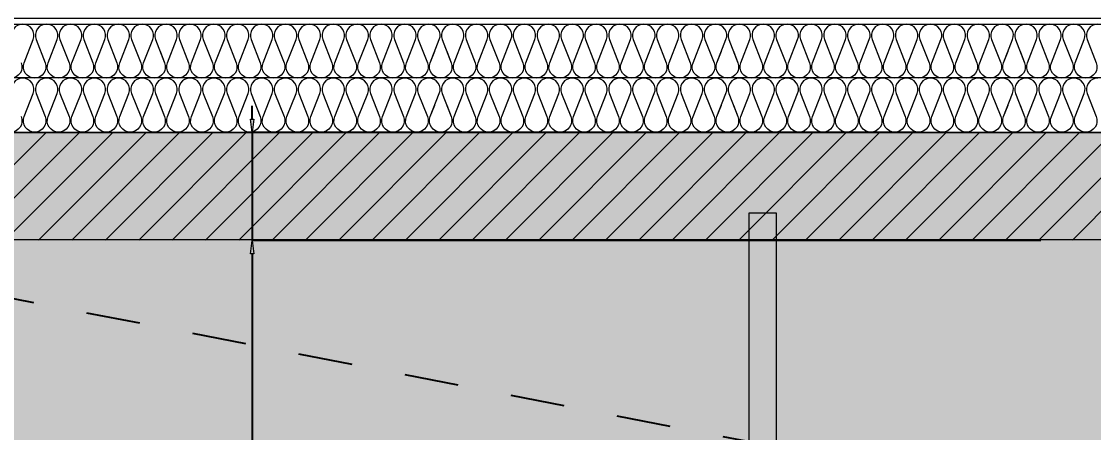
# Model space of a CAD drawing. Header units: metres. Extents: x 1838950 to 1842843, y 5171318 to 5174224.
# Drawn here: x 1840981.894 to 1840983.879, y 5171431.525 to 5171432.287 of the extents above; entities that cross this region are included whole.
import ezdxf

# ---------------------------------------------------------------- set-up
doc = ezdxf.new("R2010")
doc.units = ezdxf.units.M
doc.header["$LTSCALE"] = 0.0254
doc.header["$PDMODE"] = 1
doc.header["$PDSIZE"] = -2
doc.linetypes.add('VW-01', pattern=[0.41656, 0.20828, -0.20828])
doc.layers.get('0').update_dxf_attribs({"lineweight": 18})
doc.layers.get('DEFPOINTS').update_dxf_attribs({"lineweight": 18})
for name, color, linetype, lineweight in [('01_murs_coup', 7, 'Continuous', 18), ('B BATI-GO-coupÈ_Hatch', 7, 'Continuous', 5), ('B BATI-GO-coupé', 7, 'Continuous', 35), ('B BATI-isolation', 7, 'Continuous', 5), ('B GÈnÈral_Hatch', 7, 'Continuous', 5), ('B Général', 7, 'Continuous', 5), ('C ANNOTATIONS-cotation', 7, 'Continuous', 5), ('Général', 7, 'Continuous', 5)]:
    doc.layers.add(name, color=color, linetype=linetype, lineweight=lineweight)
doc.styles.add('Arial', font='arial.ttf')
doc.dimstyles.new('100é', dxfattribs={"dimtxt": 302.065972222221, "dimasz": 0.0001240234375, "dimexe": 0, "dimexo": 2.499999999999999e-06, "dimgap": 1e-07, "dimtad": 1, "dimzin": 3, "dimtxsty": 'Arial', "dimblk": 'VW_FILLEDARROW-2', "dimblk1": 'VW_FILLEDARROW-2', "dimblk2": 'VW_FILLEDARROW-2', "dimcen": 0, "dimdle": 1e-06, "dimazin": 0, "dimtfac": 1, "dimtix": 1, "dimtmove": 0, "dimatfit": 0, "dimldrblk": 'VW_FILLEDARROW-2', "dimfxl": 1, "dimfrac": 2, "dimtolj": 1, "dimtzin": 3, "dimarcsym": 0})

# ---------------------------------------------------------------- blocks, each defined once
blk = doc.blocks.new('Groupe-235-1-5')
at = {"layer": 'B GÈnÈral_Hatch', "linetype": 'Continuous', "lineweight": 0, "true_color": 0xffffff}
blk.add_hatch(color=7, dxfattribs=at).paths.add_polyline_path([(78.9198421289611, -60.07368290784101), (78.96984212892535, -60.07368290784101), (78.96984212892535, -62.80368290788466), (78.9198421289611, -62.80368290788466), (78.9198421289611, -60.07368290784101)])
at = {"layer": 'B Général', "color": 7, "linetype": 'Continuous', "lineweight": 5, "flags": 128}
blk.add_lwpolyline([(78.9198421289611, -60.07368290784101), (78.96984212892535, -60.07368290784101), (78.96984212892535, -62.80368290788466), (78.9198421289611, -62.80368290788466)], close=True, dxfattribs=at)
blk = doc.blocks.new('VW_FILLEDARROW-2')
at = {"linetype": 'Continuous', "lineweight": 0, "transparency": 16777216}
blk.add_hatch(color=0, dxfattribs=at).paths.add_polyline_path([(-1, 0.1227845609029044), (0, 0), (-1, -0.1227845609029047)])
at = {"color": 0, "lineweight": 20, "transparency": 16777216, "flags": 128}
blk.add_lwpolyline([(-1, 0.1227845609029044), (0, 0), (-1, -0.1227845609029047)], close=True, dxfattribs=at)
blk = doc.blocks.new('*D1679')
at = {"layer": 'C ANNOTATIONS-cotation', "color": 0, "linetype": 'Continuous', "lineweight": -2, "transparency": 16777216}
for p, q in [((1840982.320898739, 5171432.106020324), (1840982.320898739, 5171432.130825012)), ((1840983.562896238, 5171432.081215637), (1840982.320898739, 5171432.081215637)), ((1840982.320898739, 5171432.081215637), (1840982.320898739, 5171431.881215638)), ((1840983.780896238, 5171431.881215638), (1840982.320898739, 5171431.881215638)), ((1840982.320898739, 5171431.85641095), (1840982.320898739, 5171431.831606262))]:
    blk.add_line(p, q, dxfattribs=at)
at = {"layer": 'DEFPOINTS', "color": 0, "linetype": 'Continuous', "transparency": 16777216}
for p in [(1840983.562898738, 5171432.081215637), (1840982.320898739, 5171431.881215638), (1840983.780898738, 5171431.881215638)]:
    blk.add_point(p, dxfattribs=at)
at = {"layer": 'C ANNOTATIONS-cotation', "color": 0, "linetype": 'Continuous', "lineweight": -2, "transparency": 16777216, "xscale": 0.0248046875, "yscale": 0.0248046875, "zscale": 0.0248046875}
for p, rotation in [((1840982.320898739, 5171432.081215637), 270), ((1840982.320898739, 5171431.881215638), 90)]:
    blk.add_blockref('VW_FILLEDARROW-2', p, dxfattribs=dict(at, rotation=rotation))
at = {"layer": 'C ANNOTATIONS-cotation', "color": 0, "linetype": 'Continuous', "lineweight": 5, "transparency": 16777216, "insert": (1840982.325254292, 5171431.18712412), "char_height": 0.09377775410353535, "attachment_point": 5, "rotation": 90, "style": 'Arial'}
blk.add_mtext('\\A1;0,20', dxfattribs=at)
blk = doc.blocks.new('*D1680')
at = {"layer": 'C ANNOTATIONS-cotation', "color": 0, "linetype": 'Continuous', "lineweight": -2, "transparency": 16777216}
for p, q in [((1840983.780896238, 5171431.881215638), (1840982.320898739, 5171431.881215638)), ((1840982.320898739, 5171431.85641095), (1840982.320898739, 5171429.226756651)), ((1840984.781478754, 5171429.201951964), (1840982.320898739, 5171429.201951964))]:
    blk.add_line(p, q, dxfattribs=at)
at = {"layer": 'DEFPOINTS', "color": 0, "linetype": 'Continuous', "transparency": 16777216}
for p in [(1840983.780898738, 5171431.881215638), (1840982.320898739, 5171429.201951964), (1840984.781481253, 5171429.201951964)]:
    blk.add_point(p, dxfattribs=at)
at = {"layer": 'C ANNOTATIONS-cotation', "color": 0, "linetype": 'Continuous', "lineweight": -2, "transparency": 16777216, "xscale": 0.0248046875, "yscale": 0.0248046875, "zscale": 0.0248046875}
for p, rotation in [((1840982.320898739, 5171431.881215638), 90), ((1840982.320898739, 5171429.201951964), 270)]:
    blk.add_blockref('VW_FILLEDARROW-2', p, dxfattribs=dict(at, rotation=rotation))
at = {"layer": 'C ANNOTATIONS-cotation', "color": 0, "linetype": 'Continuous', "lineweight": 5, "transparency": 16777216, "insert": (1840982.254542531, 5171430.5415838), "char_height": 0.09377775410353535, "attachment_point": 5, "rotation": 90, "style": 'Arial'}
blk.add_mtext('\\A1;2,68', dxfattribs=at)
blk = doc.blocks.new('Groupe-878-1-4')
at = {"layer": 'B Général', "color": 7, "linetype": 'Continuous', "lineweight": 5, "flags": 128}
for points in [[(77.82957774463313, -59.77367599123664), (77.83798828802732, -59.79514127022142, -0.5283351923633155), (77.81852186386715, -59.82367599123664, -0.5283351923637228), (77.79905543970698, -59.79514127022142), (77.81587652649536, -59.75221071225183, 0.5283351923630706), (77.79641010233522, -59.72367599123664, 0.5283351923633967), (77.77694367817506, -59.75221071225184), (77.7937647649634, -59.79514127022144, -0.5283351923633967), (77.77429834080324, -59.82367599123664, -0.5283351923637004), (77.75483191664308, -59.79514127022144), (77.77165300343144, -59.75221071225184, 0.5283351923637004), (77.75218657927128, -59.72367599123664, 0.5283351923633967), (77.73272015511112, -59.75221071225184), (77.74954124189946, -59.79514127022144, -0.5283351923633967), (77.73007481773931, -59.82367599123664, -0.5283351923637004), (77.71060839357915, -59.79514127022144), (77.7274294803675, -59.75221071225184, 0.5283351923637004), (77.70796305620735, -59.72367599123664, 0.5283351923633967), (77.68849663204719, -59.75221071225184), (77.70531771883553, -59.79514127022144, -0.5283351923633967), (77.68585129467537, -59.82367599123664, -0.5283351923637004), (77.66638487051522, -59.79514127022144), (77.68320595730357, -59.75221071225184, 0.5283351923637004), (77.66373953314341, -59.72367599123664, 0.5283351923633967), (77.64427310898326, -59.75221071225184), (77.6610941957716, -59.79514127022144, -0.5283351923633967), (77.64162777161144, -59.82367599123664, -0.5283351923630706), (77.6221613474513, -59.79514127022144), (77.63898243423968, -59.75221071225185, 0.5283351923637228), (77.61951601007951, -59.72367599123664, 0.5283351923637228), (77.60004958591934, -59.75221071225185), (77.6168706727077, -59.79514127022142, -0.5283351923633155), (77.59740424854753, -59.82367599123664, -0.5283351923637228), (77.57793782438736, -59.79514127022142), (77.59475891117575, -59.75221071225185, 0.5283351923637228), (77.57529248701557, -59.72367599123664, 0.5283351923637228), (77.5558260628554, -59.75221071225185)], [(77.57264714964377, -59.79514127022142, -0.5283351923633155), (77.5531807254836, -59.82367599123664, -0.5283351923637228)], [(78.36026002140035, -59.77367599123664), (78.36867056479454, -59.79514127022142, -0.5283351923633155), (78.34920414063437, -59.82367599123664, -0.5283351923637228), (78.3297377164742, -59.79514127022142), (78.34655880326257, -59.75221071225183, 0.5283351923630706), (78.32709237910242, -59.72367599123664, 0.5283351923633967), (78.30762595494227, -59.75221071225184), (78.32444704173062, -59.79514127022144, -0.5283351923633967), (78.30498061757046, -59.82367599123664, -0.5283351923637004), (78.28551419341031, -59.79514127022144), (78.30233528019865, -59.75221071225184, 0.5283351923637004), (78.28286885603849, -59.72367599123664, 0.5283351923633967), (78.26340243187833, -59.75221071225184), (78.28022351866667, -59.79514127022144, -0.5283351923633967), (78.26075709450653, -59.82367599123664, -0.5283351923637004), (78.24129067034637, -59.79514127022144), (78.25811175713471, -59.75221071225184, 0.5283351923637004), (78.23864533297456, -59.72367599123664, 0.5283351923633967), (78.2191789088144, -59.75221071225184), (78.23599999560274, -59.79514127022144, -0.5283351923633967), (78.21653357144258, -59.82367599123664, -0.5283351923637004), (78.19706714728244, -59.79514127022144), (78.21388823407078, -59.75221071225184, 0.5283351923637004), (78.19442180991062, -59.72367599123664, 0.5283351923633967), (78.17495538575047, -59.75221071225184), (78.1917764725388, -59.79514127022144, -0.5283351923633967), (78.17231004837865, -59.82367599123664, -0.5283351923630706), (78.15284362421852, -59.79514127022144), (78.16966471100689, -59.75221071225185, 0.5283351923637228), (78.15019828684672, -59.72367599123664, 0.5283351923637228), (78.13073186268655, -59.75221071225185), (78.14755294947491, -59.79514127022142, -0.5283351923633155), (78.12808652531474, -59.82367599123664, -0.5283351923637228), (78.10862010115457, -59.79514127022142), (78.12544118794295, -59.75221071225185, 0.5283351923637228), (78.10597476378278, -59.72367599123664, 0.5283351923637228), (78.08650833962261, -59.75221071225185), (78.10332942641098, -59.79514127022142, -0.5283351923633155), (78.08386300225081, -59.82367599123664, -0.5283351923637228), (78.06439657809064, -59.79514127022142), (78.08121766487902, -59.75221071225185, 0.5283351923637228), (78.06175124071885, -59.72367599123664, 0.5283351923637228), (78.04228481655868, -59.75221071225185), (78.05910590334705, -59.79514127022142, -0.5283351923633155), (78.03963947918687, -59.82367599123664, -0.5283351923637228), (78.0201730550267, -59.79514127022142), (78.03699414181509, -59.75221071225185, 0.5283351923637228), (78.01752771765491, -59.72367599123664, 0.5283351923637228), (77.99806129349474, -59.75221071225185), (78.01488238028311, -59.79514127022144, -0.5283351923630706), (77.99541595612297, -59.82367599123664, -0.5283351923637004), (77.97594953196281, -59.79514127022144), (77.99277061875117, -59.75221071225184, 0.5283351923637004), (77.97330419459101, -59.72367599123664, 0.5283351923633967), (77.95383777043085, -59.75221071225184), (77.97065885721919, -59.79514127022144, -0.5283351923633967), (77.95119243305903, -59.82367599123664, -0.5283351923637004), (77.93172600889888, -59.79514127022144), (77.94854709568723, -59.75221071225184, 0.5283351923637004), (77.92908067152707, -59.72367599123664, 0.5283351923633967), (77.90961424736692, -59.75221071225184), (77.92643533415526, -59.79514127022144, -0.5283351923633967), (77.9069689099951, -59.82367599123664, -0.5283351923637004), (77.88750248583494, -59.79514127022144), (77.9043235726233, -59.75221071225184, 0.5283351923637004), (77.88485714846314, -59.72367599123664, 0.5283351923633967), (77.86539072430298, -59.75221071225184), (77.88221181109132, -59.79514127022144, -0.5283351923633967), (77.86274538693117, -59.82367599123664, -0.5283351923637004), (77.84327896277101, -59.79514127022144), (77.86010004955936, -59.75221071225184, 0.5283351923637004), (77.8406336253992, -59.72367599123664, 0.5283351923633967), (77.82116720123905, -59.75221071225184), (77.83798828802739, -59.79514127022144, -0.5283351923633967), (77.81852186386723, -59.82367599123664, -0.5283351923630706), (77.79905543970709, -59.79514127022144), (77.80746598310128, -59.77367599123664)], [(78.89094229816756, -59.77367599123664), (78.89935284156175, -59.79514127022142, -0.5283351923633155), (78.87988641740158, -59.82367599123664, -0.5283351923637228), (78.86041999324141, -59.79514127022142), (78.87724108002978, -59.75221071225183, 0.5283351923630706), (78.85777465586963, -59.72367599123664, 0.5283351923633967), (78.83830823170948, -59.75221071225184), (78.85512931849783, -59.79514127022144, -0.5283351923633967), (78.83566289433767, -59.82367599123664, -0.5283351923637004), (78.81619647017752, -59.79514127022144), (78.83301755696586, -59.75221071225184, 0.5283351923637004), (78.8135511328057, -59.72367599123664, 0.5283351923633967), (78.79408470864554, -59.75221071225184), (78.8109057954339, -59.79514127022144, -0.5283351923633967), (78.79143937127374, -59.82367599123664, -0.5283351923637004), (78.77197294711358, -59.79514127022144), (78.78879403390192, -59.75221071225184, 0.5283351923637004), (78.76932760974177, -59.72367599123664, 0.5283351923633967), (78.74986118558161, -59.75221071225184), (78.76668227236996, -59.79514127022144, -0.5283351923633967), (78.7472158482098, -59.82367599123664, -0.5283351923637004), (78.72774942404965, -59.79514127022144), (78.74457051083799, -59.75221071225184, 0.5283351923637004), (78.72510408667783, -59.72367599123664, 0.5283351923633967), (78.70563766251767, -59.75221071225184), (78.72245874930603, -59.79514127022144, -0.5283351923633967), (78.70299232514587, -59.82367599123664, -0.5283351923630706), (78.68352590098573, -59.79514127022144), (78.7003469877741, -59.75221071225185, 0.5283351923637228), (78.68088056361393, -59.72367599123664, 0.5283351923637228), (78.66141413945375, -59.75221071225185), (78.67823522624214, -59.79514127022142, -0.5283351923633155), (78.65876880208197, -59.82367599123664, -0.5283351923637228), (78.6393023779218, -59.79514127022142), (78.65612346471016, -59.75221071225185, 0.5283351923637228), (78.63665704054999, -59.72367599123664, 0.5283351923637228), (78.61719061638982, -59.75221071225185), (78.6340117031782, -59.79514127022142, -0.5283351923633155), (78.61454527901803, -59.82367599123664, -0.5283351923637228), (78.59507885485786, -59.79514127022142), (78.61189994164623, -59.75221071225185, 0.5283351923637228), (78.59243351748606, -59.72367599123664, 0.5283351923637228), (78.57296709332589, -59.75221071225185), (78.58978818011427, -59.79514127022142, -0.5283351923633155), (78.5703217559541, -59.82367599123664, -0.5283351923637228), (78.55085533179393, -59.79514127022142), (78.5676764185823, -59.75221071225185, 0.5283351923637228), (78.54820999442212, -59.72367599123664, 0.5283351923637228), (78.52874357026195, -59.75221071225185), (78.54556465705033, -59.79514127022144, -0.5283351923630706), (78.52609823289019, -59.82367599123664, -0.5283351923637004), (78.50663180873003, -59.79514127022144), (78.52345289551837, -59.75221071225184, 0.5283351923637004), (78.50398647135822, -59.72367599123664, 0.5283351923633967), (78.48452004719806, -59.75221071225184), (78.50134113398641, -59.79514127022144, -0.5283351923633967), (78.48187470982626, -59.82367599123664, -0.5283351923637004), (78.4624082856661, -59.79514127022144), (78.47922937245444, -59.75221071225184, 0.5283351923637004), (78.45976294829428, -59.72367599123664, 0.5283351923633967), (78.44029652413413, -59.75221071225184), (78.45711761092248, -59.79514127022144, -0.5283351923633967), (78.43765118676232, -59.82367599123664, -0.5283351923637004), (78.41818476260217, -59.79514127022144), (78.4350058493905, -59.75221071225184, 0.5283351923637004), (78.41553942523035, -59.72367599123664, 0.5283351923633967), (78.39607300107019, -59.75221071225184), (78.41289408785855, -59.79514127022144, -0.5283351923633967), (78.39342766369839, -59.82367599123664, -0.5283351923637004), (78.37396123953823, -59.79514127022144), (78.39078232632657, -59.75221071225184, 0.5283351923637004), (78.37131590216642, -59.72367599123664, 0.5283351923633967), (78.35184947800626, -59.75221071225184), (78.36867056479461, -59.79514127022144, -0.5283351923633967), (78.34920414063446, -59.82367599123664, -0.5283351923630706), (78.32973771647431, -59.79514127022144), (78.33814825986849, -59.77367599123664)], [(79.42162457493477, -59.77367599123667), (79.43003511832896, -59.79514127022144, -0.5283351923634191), (79.41056869416879, -59.82367599123667, -0.5283351923634191), (79.39110227000862, -59.79514127022144), (79.407923356797, -59.75221071225185, 0.5283351923633742), (79.38845693263686, -59.72367599123667, 0.5283351923633967), (79.3689905084767, -59.75221071225187), (79.38581159526504, -59.79514127022147, -0.5283351923633967), (79.36634517110488, -59.82367599123667, -0.5283351923637004), (79.34687874694472, -59.79514127022147), (79.36369983373308, -59.75221071225187, 0.5283351923637004), (79.34423340957292, -59.72367599123667, 0.5283351923633967), (79.32476698541277, -59.75221071225187), (79.3415880722011, -59.79514127022147, -0.5283351923633967), (79.32212164804095, -59.82367599123667, -0.5283351923637004), (79.30265522388079, -59.79514127022147), (79.31947631066915, -59.75221071225187, 0.5283351923637004), (79.30000988650899, -59.72367599123667, 0.5283351923633967), (79.28054346234883, -59.75221071225187), (79.29736454913717, -59.79514127022147, -0.5283351923633967), (79.27789812497701, -59.82367599123667, -0.5283351923637004), (79.25843170081686, -59.79514127022147), (79.27525278760521, -59.75221071225187, 0.5283351923637004), (79.25578636344505, -59.72367599123667, 0.5283351923633967), (79.2363199392849, -59.75221071225187), (79.25314102607324, -59.79514127022147, -0.5283351923633967), (79.23367460191308, -59.82367599123667, -0.5283351923633742), (79.21420817775294, -59.79514127022149), (79.23102926454132, -59.75221071225189, 0.5283351923634191), (79.21156284038115, -59.72367599123667, 0.5283351923634191), (79.19209641622098, -59.75221071225189), (79.20891750300935, -59.79514127022144, -0.5283351923634191), (79.18945107884917, -59.82367599123667, -0.5283351923634191), (79.169984654689, -59.79514127022144), (79.18680574147739, -59.75221071225189, 0.5283351923634191), (79.16733931731721, -59.72367599123667, 0.5283351923634191), (79.14787289315704, -59.75221071225189), (79.16469397994541, -59.79514127022144, -0.5283351923634191), (79.14522755578524, -59.82367599123667, -0.5283351923634191), (79.12576113162507, -59.79514127022144), (79.14258221841345, -59.75221071225189, 0.5283351923634191), (79.12311579425328, -59.72367599123667, 0.5283351923634191), (79.10364937009311, -59.75221071225189), (79.12047045688148, -59.79514127022144, -0.5283351923634191), (79.1010040327213, -59.82367599123667, -0.5283351923634191), (79.08153760856113, -59.79514127022144), (79.0983586953495, -59.75221071225189, 0.5283351923634191), (79.07889227118935, -59.72367599123667, 0.5283351923634191), (79.05942584702917, -59.75221071225189), (79.07624693381754, -59.79514127022149, -0.5283351923633742), (79.0567805096574, -59.82367599123667, -0.5283351923637004), (79.03731408549724, -59.79514127022147), (79.05413517228558, -59.75221071225187, 0.5283351923637004), (79.03466874812544, -59.72367599123667, 0.5283351923633967), (79.01520232396528, -59.75221071225187), (79.03202341075362, -59.79514127022147, -0.5283351923633967), (79.01255698659347, -59.82367599123667, -0.5283351923637004), (78.99309056243331, -59.79514127022147), (79.00991164922165, -59.75221071225187, 0.5283351923637004), (78.9904452250615, -59.72367599123667, 0.5283351923633967), (78.97097880090135, -59.75221071225187), (78.98779988768969, -59.79514127022147, -0.5283351923633967), (78.96833346352953, -59.82367599123667, -0.5283351923637004), (78.94886703936938, -59.79514127022147), (78.96568812615772, -59.75221071225187, 0.5283351923637004), (78.94622170199756, -59.72367599123667, 0.5283351923633967), (78.92675527783742, -59.75221071225187), (78.94357636462576, -59.79514127022147, -0.5283351923633967), (78.9241099404656, -59.82367599123667, -0.5283351923637004), (78.90464351630544, -59.79514127022147), (78.92146460309378, -59.75221071225187, 0.5283351923637004), (78.90199817893362, -59.72367599123667, 0.5283351923633967), (78.88253175477347, -59.75221071225187), (78.89935284156182, -59.79514127022147, -0.5283351923633967), (78.87988641740166, -59.82367599123667, -0.5283351923633742), (78.86041999324152, -59.79514127022149), (78.86883053663571, -59.77367599123667)], [(79.56535102489265, -59.7236759912367, 0.5283351923633967), (79.54588460073249, -59.75221071225189), (79.56270568752083, -59.7951412702215, -0.5283351923633967), (79.54323926336068, -59.8236759912367, -0.5283351923637004), (79.52377283920052, -59.7951412702215), (79.54059392598887, -59.75221071225189, 0.5283351923637004), (79.52112750182872, -59.7236759912367, 0.5283351923633967), (79.50166107766856, -59.75221071225189), (79.5184821644569, -59.7951412702215, -0.5283351923633967), (79.49901574029674, -59.8236759912367, -0.5283351923637004), (79.47954931613658, -59.7951412702215), (79.49637040292494, -59.75221071225189, 0.5283351923637004), (79.47690397876478, -59.7236759912367, 0.5283351923633967), (79.45743755460462, -59.75221071225189), (79.47425864139296, -59.7951412702215, -0.5283351923633967), (79.45479221723281, -59.8236759912367, -0.5283351923637004), (79.43532579307265, -59.7951412702215), (79.452146879861, -59.75221071225189, 0.5283351923637004), (79.43268045570085, -59.7236759912367, 0.5283351923633967), (79.41321403154069, -59.75221071225189), (79.43003511832903, -59.7951412702215, -0.5283351923633967), (79.41056869416887, -59.8236759912367, -0.5283351923630706), (79.39110227000873, -59.79514127022151), (79.39951281340292, -59.7736759912367)], [(77.82957774463313, -59.87367599123664), (77.83798828802732, -59.89514127022142, -0.5283351923633155), (77.81852186386715, -59.92367599123664, -0.5283351923637228), (77.79905543970698, -59.89514127022142), (77.81587652649536, -59.85221071225182, 0.5283351923630706), (77.79641010233522, -59.82367599123664, 0.5283351923633967), (77.77694367817506, -59.85221071225183), (77.7937647649634, -59.89514127022144, -0.5283351923633967), (77.77429834080324, -59.92367599123664, -0.5283351923637004), (77.75483191664308, -59.89514127022144), (77.77165300343144, -59.85221071225183, 0.5283351923637004), (77.75218657927128, -59.82367599123664, 0.5283351923633967), (77.73272015511112, -59.85221071225183), (77.74954124189946, -59.89514127022144, -0.5283351923633967), (77.73007481773931, -59.92367599123664, -0.5283351923637004), (77.71060839357915, -59.89514127022144), (77.7274294803675, -59.85221071225183, 0.5283351923637004), (77.70796305620735, -59.82367599123664, 0.5283351923633967), (77.68849663204719, -59.85221071225183), (77.70531771883553, -59.89514127022144, -0.5283351923633967), (77.68585129467537, -59.92367599123664, -0.5283351923637004), (77.66638487051522, -59.89514127022144), (77.68320595730357, -59.85221071225183, 0.5283351923637004), (77.66373953314341, -59.82367599123664, 0.5283351923633967), (77.64427310898326, -59.85221071225183), (77.6610941957716, -59.89514127022144, -0.5283351923633967), (77.64162777161144, -59.92367599123664, -0.5283351923630706), (77.6221613474513, -59.89514127022144), (77.63898243423968, -59.85221071225185, 0.5283351923637228), (77.61951601007951, -59.82367599123664, 0.5283351923637228), (77.60004958591934, -59.85221071225185), (77.6168706727077, -59.89514127022142, -0.5283351923633155), (77.59740424854753, -59.92367599123664, -0.5283351923637228), (77.57793782438736, -59.89514127022142), (77.59475891117575, -59.85221071225185, 0.5283351923637228), (77.57529248701557, -59.82367599123664, 0.5283351923637228), (77.5558260628554, -59.85221071225185)], [(77.57264714964377, -59.89514127022142, -0.5283351923633155), (77.5531807254836, -59.92367599123664, -0.5283351923637228)], [(78.36026002140035, -59.87367599123664), (78.36867056479454, -59.89514127022142, -0.5283351923633155), (78.34920414063437, -59.92367599123664, -0.5283351923637228), (78.3297377164742, -59.89514127022142), (78.34655880326257, -59.85221071225182, 0.5283351923630706), (78.32709237910242, -59.82367599123664, 0.5283351923633967), (78.30762595494227, -59.85221071225183), (78.32444704173062, -59.89514127022144, -0.5283351923633967), (78.30498061757046, -59.92367599123664, -0.5283351923637004), (78.28551419341031, -59.89514127022144), (78.30233528019865, -59.85221071225183, 0.5283351923637004), (78.28286885603849, -59.82367599123664, 0.5283351923633967), (78.26340243187833, -59.85221071225183), (78.28022351866667, -59.89514127022144, -0.5283351923633967), (78.26075709450653, -59.92367599123664, -0.5283351923637004), (78.24129067034637, -59.89514127022144), (78.25811175713471, -59.85221071225183, 0.5283351923637004), (78.23864533297456, -59.82367599123664, 0.5283351923633967), (78.2191789088144, -59.85221071225183), (78.23599999560274, -59.89514127022144, -0.5283351923633967), (78.21653357144258, -59.92367599123664, -0.5283351923637004), (78.19706714728244, -59.89514127022144), (78.21388823407078, -59.85221071225183, 0.5283351923637004), (78.19442180991062, -59.82367599123664, 0.5283351923633967), (78.17495538575047, -59.85221071225183), (78.1917764725388, -59.89514127022144, -0.5283351923633967), (78.17231004837865, -59.92367599123664, -0.5283351923630706), (78.15284362421852, -59.89514127022144), (78.16966471100689, -59.85221071225185, 0.5283351923637228), (78.15019828684672, -59.82367599123664, 0.5283351923637228), (78.13073186268655, -59.85221071225185), (78.14755294947491, -59.89514127022142, -0.5283351923633155), (78.12808652531474, -59.92367599123664, -0.5283351923637228), (78.10862010115457, -59.89514127022142), (78.12544118794295, -59.85221071225185, 0.5283351923637228), (78.10597476378278, -59.82367599123664, 0.5283351923637228), (78.08650833962261, -59.85221071225185), (78.10332942641098, -59.89514127022142, -0.5283351923633155), (78.08386300225081, -59.92367599123664, -0.5283351923637228), (78.06439657809064, -59.89514127022142), (78.08121766487902, -59.85221071225185, 0.5283351923637228), (78.06175124071885, -59.82367599123664, 0.5283351923637228), (78.04228481655868, -59.85221071225185), (78.05910590334705, -59.89514127022142, -0.5283351923633155), (78.03963947918687, -59.92367599123664, -0.5283351923637228), (78.0201730550267, -59.89514127022142), (78.03699414181509, -59.85221071225185, 0.5283351923637228), (78.01752771765491, -59.82367599123664, 0.5283351923637228), (77.99806129349474, -59.85221071225185), (78.01488238028311, -59.89514127022144, -0.5283351923630706), (77.99541595612297, -59.92367599123664, -0.5283351923637004), (77.97594953196281, -59.89514127022144), (77.99277061875117, -59.85221071225183, 0.5283351923637004), (77.97330419459101, -59.82367599123664, 0.5283351923633967), (77.95383777043085, -59.85221071225183), (77.97065885721919, -59.89514127022144, -0.5283351923633967), (77.95119243305903, -59.92367599123664, -0.5283351923637004), (77.93172600889888, -59.89514127022144), (77.94854709568723, -59.85221071225183, 0.5283351923637004), (77.92908067152707, -59.82367599123664, 0.5283351923633967), (77.90961424736692, -59.85221071225183), (77.92643533415526, -59.89514127022144, -0.5283351923633967), (77.9069689099951, -59.92367599123664, -0.5283351923637004), (77.88750248583494, -59.89514127022144), (77.9043235726233, -59.85221071225183, 0.5283351923637004), (77.88485714846314, -59.82367599123664, 0.5283351923633967), (77.86539072430298, -59.85221071225183), (77.88221181109132, -59.89514127022144, -0.5283351923633967), (77.86274538693117, -59.92367599123664, -0.5283351923637004), (77.84327896277101, -59.89514127022144), (77.86010004955936, -59.85221071225183, 0.5283351923637004), (77.8406336253992, -59.82367599123664, 0.5283351923633967), (77.82116720123905, -59.85221071225183), (77.83798828802739, -59.89514127022144, -0.5283351923633967), (77.81852186386723, -59.92367599123664, -0.5283351923630706), (77.79905543970709, -59.89514127022144), (77.80746598310128, -59.87367599123664)], [(78.89094229816756, -59.87367599123664), (78.89935284156175, -59.89514127022142, -0.5283351923633155), (78.87988641740158, -59.92367599123664, -0.5283351923637228), (78.86041999324141, -59.89514127022142), (78.87724108002978, -59.85221071225182, 0.5283351923630706), (78.85777465586963, -59.82367599123664, 0.5283351923633967), (78.83830823170948, -59.85221071225183), (78.85512931849783, -59.89514127022144, -0.5283351923633967), (78.83566289433767, -59.92367599123664, -0.5283351923637004), (78.81619647017752, -59.89514127022144), (78.83301755696586, -59.85221071225183, 0.5283351923637004), (78.8135511328057, -59.82367599123664, 0.5283351923633967), (78.79408470864554, -59.85221071225183), (78.8109057954339, -59.89514127022144, -0.5283351923633967), (78.79143937127374, -59.92367599123664, -0.5283351923637004), (78.77197294711358, -59.89514127022144), (78.78879403390192, -59.85221071225183, 0.5283351923637004), (78.76932760974177, -59.82367599123664, 0.5283351923633967), (78.74986118558161, -59.85221071225183), (78.76668227236996, -59.89514127022144, -0.5283351923633967), (78.7472158482098, -59.92367599123664, -0.5283351923637004), (78.72774942404965, -59.89514127022144), (78.74457051083799, -59.85221071225183, 0.5283351923637004), (78.72510408667783, -59.82367599123664, 0.5283351923633967), (78.70563766251767, -59.85221071225183), (78.72245874930603, -59.89514127022144, -0.5283351923633967), (78.70299232514587, -59.92367599123664, -0.5283351923630706), (78.68352590098573, -59.89514127022144), (78.7003469877741, -59.85221071225185, 0.5283351923637228), (78.68088056361393, -59.82367599123664, 0.5283351923637228), (78.66141413945375, -59.85221071225185), (78.67823522624214, -59.89514127022142, -0.5283351923633155), (78.65876880208197, -59.92367599123664, -0.5283351923637228), (78.6393023779218, -59.89514127022142), (78.65612346471016, -59.85221071225185, 0.5283351923637228), (78.63665704054999, -59.82367599123664, 0.5283351923637228), (78.61719061638982, -59.85221071225185), (78.6340117031782, -59.89514127022142, -0.5283351923633155), (78.61454527901803, -59.92367599123664, -0.5283351923637228), (78.59507885485786, -59.89514127022142), (78.61189994164623, -59.85221071225185, 0.5283351923637228), (78.59243351748606, -59.82367599123664, 0.5283351923637228), (78.57296709332589, -59.85221071225185), (78.58978818011427, -59.89514127022142, -0.5283351923633155), (78.5703217559541, -59.92367599123664, -0.5283351923637228), (78.55085533179393, -59.89514127022142), (78.5676764185823, -59.85221071225185, 0.5283351923637228), (78.54820999442212, -59.82367599123664, 0.5283351923637228), (78.52874357026195, -59.85221071225185), (78.54556465705033, -59.89514127022144, -0.5283351923630706), (78.52609823289019, -59.92367599123664, -0.5283351923637004), (78.50663180873003, -59.89514127022144), (78.52345289551837, -59.85221071225183, 0.5283351923637004), (78.50398647135822, -59.82367599123664, 0.5283351923633967), (78.48452004719806, -59.85221071225183), (78.50134113398641, -59.89514127022144, -0.5283351923633967), (78.48187470982626, -59.92367599123664, -0.5283351923637004), (78.4624082856661, -59.89514127022144), (78.47922937245444, -59.85221071225183, 0.5283351923637004), (78.45976294829428, -59.82367599123664, 0.5283351923633967), (78.44029652413413, -59.85221071225183), (78.45711761092248, -59.89514127022144, -0.5283351923633967), (78.43765118676232, -59.92367599123664, -0.5283351923637004), (78.41818476260217, -59.89514127022144), (78.4350058493905, -59.85221071225183, 0.5283351923637004), (78.41553942523035, -59.82367599123664, 0.5283351923633967), (78.39607300107019, -59.85221071225183), (78.41289408785855, -59.89514127022144, -0.5283351923633967), (78.39342766369839, -59.92367599123664, -0.5283351923637004), (78.37396123953823, -59.89514127022144), (78.39078232632657, -59.85221071225183, 0.5283351923637004), (78.37131590216642, -59.82367599123664, 0.5283351923633967), (78.35184947800626, -59.85221071225183), (78.36867056479461, -59.89514127022144, -0.5283351923633967), (78.34920414063446, -59.92367599123664, -0.5283351923630706), (78.32973771647431, -59.89514127022144), (78.33814825986849, -59.87367599123664)], [(79.42162457493477, -59.87367599123667), (79.43003511832896, -59.89514127022144, -0.5283351923634191), (79.41056869416879, -59.92367599123667, -0.5283351923634191), (79.39110227000862, -59.89514127022144), (79.407923356797, -59.85221071225185, 0.5283351923633742), (79.38845693263686, -59.82367599123667, 0.5283351923633967), (79.3689905084767, -59.85221071225187), (79.38581159526504, -59.89514127022147, -0.5283351923633967), (79.36634517110488, -59.92367599123667, -0.5283351923637004), (79.34687874694472, -59.89514127022147), (79.36369983373308, -59.85221071225187, 0.5283351923637004), (79.34423340957292, -59.82367599123667, 0.5283351923633967), (79.32476698541277, -59.85221071225187), (79.3415880722011, -59.89514127022147, -0.5283351923633967), (79.32212164804095, -59.92367599123667, -0.5283351923637004), (79.30265522388079, -59.89514127022147), (79.31947631066915, -59.85221071225187, 0.5283351923637004), (79.30000988650899, -59.82367599123667, 0.5283351923633967), (79.28054346234883, -59.85221071225187), (79.29736454913717, -59.89514127022147, -0.5283351923633967), (79.27789812497701, -59.92367599123667, -0.5283351923637004), (79.25843170081686, -59.89514127022147), (79.27525278760521, -59.85221071225187, 0.5283351923637004), (79.25578636344505, -59.82367599123667, 0.5283351923633967), (79.2363199392849, -59.85221071225187), (79.25314102607324, -59.89514127022147, -0.5283351923633967), (79.23367460191308, -59.92367599123667, -0.5283351923633742), (79.21420817775294, -59.89514127022149), (79.23102926454132, -59.8522107122519, 0.5283351923634191), (79.21156284038115, -59.82367599123667, 0.5283351923634191), (79.19209641622098, -59.8522107122519), (79.20891750300935, -59.89514127022144, -0.5283351923634191), (79.18945107884917, -59.92367599123667, -0.5283351923634191), (79.169984654689, -59.89514127022144), (79.18680574147739, -59.8522107122519, 0.5283351923634191), (79.16733931731721, -59.82367599123667, 0.5283351923634191), (79.14787289315704, -59.8522107122519), (79.16469397994541, -59.89514127022144, -0.5283351923634191), (79.14522755578524, -59.92367599123667, -0.5283351923634191), (79.12576113162507, -59.89514127022144), (79.14258221841345, -59.8522107122519, 0.5283351923634191), (79.12311579425328, -59.82367599123667, 0.5283351923634191), (79.10364937009311, -59.8522107122519), (79.12047045688148, -59.89514127022144, -0.5283351923634191), (79.1010040327213, -59.92367599123667, -0.5283351923634191), (79.08153760856113, -59.89514127022144), (79.0983586953495, -59.8522107122519, 0.5283351923634191), (79.07889227118935, -59.82367599123667, 0.5283351923634191), (79.05942584702917, -59.8522107122519), (79.07624693381754, -59.89514127022149, -0.5283351923633742), (79.0567805096574, -59.92367599123667, -0.5283351923637004), (79.03731408549724, -59.89514127022147), (79.05413517228558, -59.85221071225187, 0.5283351923637004), (79.03466874812544, -59.82367599123667, 0.5283351923633967), (79.01520232396528, -59.85221071225187), (79.03202341075362, -59.89514127022147, -0.5283351923633967), (79.01255698659347, -59.92367599123667, -0.5283351923637004), (78.99309056243331, -59.89514127022147), (79.00991164922165, -59.85221071225187, 0.5283351923637004), (78.9904452250615, -59.82367599123667, 0.5283351923633967), (78.97097880090135, -59.85221071225187), (78.98779988768969, -59.89514127022147, -0.5283351923633967), (78.96833346352953, -59.92367599123667, -0.5283351923637004), (78.94886703936938, -59.89514127022147), (78.96568812615772, -59.85221071225187, 0.5283351923637004), (78.94622170199756, -59.82367599123667, 0.5283351923633967), (78.92675527783742, -59.85221071225187), (78.94357636462576, -59.89514127022147, -0.5283351923633967), (78.9241099404656, -59.92367599123667, -0.5283351923637004), (78.90464351630544, -59.89514127022147), (78.92146460309378, -59.85221071225187, 0.5283351923637004), (78.90199817893362, -59.82367599123667, 0.5283351923633967), (78.88253175477347, -59.85221071225187), (78.89935284156182, -59.89514127022147, -0.5283351923633967), (78.87988641740166, -59.92367599123667, -0.5283351923633742), (78.86041999324152, -59.89514127022149), (78.86883053663571, -59.87367599123667)], [(79.56535102489265, -59.8236759912367, 0.5283351923633967), (79.54588460073249, -59.8522107122519), (79.56270568752083, -59.8951412702215, -0.5283351923633967), (79.54323926336068, -59.9236759912367, -0.5283351923637004), (79.52377283920052, -59.8951412702215), (79.54059392598887, -59.8522107122519, 0.5283351923637004), (79.52112750182872, -59.8236759912367, 0.5283351923633967), (79.50166107766856, -59.8522107122519), (79.5184821644569, -59.8951412702215, -0.5283351923633967), (79.49901574029674, -59.9236759912367, -0.5283351923637004), (79.47954931613658, -59.8951412702215), (79.49637040292494, -59.8522107122519, 0.5283351923637004), (79.47690397876478, -59.8236759912367, 0.5283351923633967), (79.45743755460462, -59.8522107122519), (79.47425864139296, -59.8951412702215, -0.5283351923633967), (79.45479221723281, -59.9236759912367, -0.5283351923637004), (79.43532579307265, -59.8951412702215), (79.452146879861, -59.8522107122519, 0.5283351923637004), (79.43268045570085, -59.8236759912367, 0.5283351923633967), (79.41321403154069, -59.8522107122519), (79.43003511832903, -59.8951412702215, -0.5283351923633967), (79.41056869416887, -59.9236759912367, -0.5283351923630706), (79.39110227000873, -59.89514127022151), (79.39951281340292, -59.87367599123669)]]:
    blk.add_lwpolyline(points, format="xyb", dxfattribs=at)
blk = doc.blocks.new('Groupe-973-1-4')
at = {"layer": 'B BATI-GO-coupÈ_Hatch', "linetype": 'Continuous', "lineweight": 0, "true_color": 0xffffff}
blk.add_hatch(color=7, dxfattribs=at).paths.add_polyline_path([(84.96607381249257, -60.4224073939075), (84.26488626994542, -60.42304670268169), (84.26488626994542, -60.12431911273919), (76.14487977601026, -60.12368290770977), (76.14487977601026, -57.05186553712178), (76.31484213000094, -57.05186553712178), (76.31484213000094, -59.92368290770985), (81.02472797994426, -59.92368290770985), (81.02472709874834, -58.83867728997307), (81.18472779269138, -58.83867728997307), (81.18472867388732, -59.92368290770985), (84.18484862324316, -59.92368290770985), (84.18484862324316, -59.92241049764684), (84.36067697003793, -59.92241049764684), (84.36067836861935, -59.65135215309755), (84.48067553221905, -59.65135215309755), (84.48067413361645, -59.92241049764684), (84.88485511730855, -59.92241049764684), (84.8848551173085, -59.92368290770926), (90.42484219807066, -59.92368290770025), (90.42484205540272, -60.37368445955434), (84.96607366982467, -60.37368135581871), (84.96607381249257, -60.4224073939075)])
at = {"layer": 'B BATI-GO-coupé', "linetype": 'Continuous', "lineweight": 5}
h = blk.add_hatch(dxfattribs=at)
h.set_pattern_fill('45_0_15_52', style=0, pattern_type=2)
h.set_pattern_definition([(45, (0, 0), (0.03527777774492279, -0.02645833334565396), [])])
h.paths.add_polyline_path([(84.96607381249257, -60.42240739390749), (84.26488626994544, -60.42304670268168), (84.26488626994544, -60.12431911273919), (76.14487977601027, -60.12368290770976), (76.14487977601027, -57.05186553712178), (76.31484213000095, -57.05186553712178), (76.31484213000095, -59.92368290770985), (81.02472797994426, -59.92368290770985), (81.02472709874834, -58.83867728997307), (81.18472779269138, -58.83867728997306), (81.18472867388734, -59.92368290770985), (84.18484862324316, -59.92368290770985), (84.18484862324316, -59.92241049764684), (84.36067697003793, -59.92241049764684), (84.36067836861935, -59.65135215309754), (84.48067553221905, -59.65135215309754), (84.48067413361647, -59.92241049764684), (84.88485511730855, -59.92241049764684), (84.88485511730853, -59.92368290770924), (90.42484219807066, -59.92368290770024), (90.42484205540272, -60.37368445955434), (84.96607366982467, -60.37368135581871)])
blk.add_line((81.02472728600229, -59.8236759912367), (76.42457364468629, -59.82274531736362), dxfattribs=at)
at = {"layer": 'B BATI-GO-coupé', "linetype": 'Continuous', "lineweight": 5, "flags": 128}
blk.add_lwpolyline([(84.96607381249257, -60.42240739390749), (84.26488626994544, -60.42304670268168), (84.26488626994544, -60.12431911273919), (76.14487977601027, -60.12368290770976), (76.14487977601027, -57.05186553712178), (76.31484213000095, -57.05186553712178), (76.31484213000095, -59.92368290770985), (81.02472797994426, -59.92368290770985), (81.02472709874834, -58.83867728997307), (81.18472779269138, -58.83867728997306), (81.18472867388734, -59.92368290770985), (84.18484862324316, -59.92368290770985), (84.18484862324316, -59.92241049764684), (84.36067697003793, -59.92241049764684), (84.36067836861935, -59.65135215309754), (84.48067553221905, -59.65135215309754), (84.48067413361647, -59.92241049764684), (84.88485511730855, -59.92241049764684), (84.88485511730853, -59.92368290770924), (90.42484219807066, -59.92368290770024), (90.42484205540272, -60.37368445955434), (84.96607366982467, -60.37368135581871)], close=True, dxfattribs=at)
at = {"layer": 'B BATI-isolation', "color": 7, "linetype": 'Continuous', "lineweight": 13, "flags": 128}
blk.add_lwpolyline([(81.0247272860023, -59.71311352620134), (76.33472078887178, -59.71311352626016), (76.33472078887178, -59.72367599129235), (81.0247272860023, -59.72367599123356)], close=True, dxfattribs=at)
at = {"layer": 'B Général', "color": 7}
blk.add_blockref('Groupe-878-1-4', (0, 0), dxfattribs=at)
blk = doc.blocks.new('Groupe-974-1-4')
at = {"layer": '01_murs_coup', "lineweight": 5}
for p, q in [((76.30487325584077, -59.9244192339968), (80.9848797760887, -59.92441923417867)), ((84.264886269583, -60.12368290771043), (76.30487977568345, -60.12368290771043))]:
    blk.add_line(p, q, dxfattribs=at)

msp = doc.modelspace()

# ---------------------------------------------------------------- hatches: boundary and pattern name
at = {"layer": 'B GÈnÈral_Hatch', "linetype": 'Continuous', "lineweight": 0, "true_color": 0xbbbbbb}
msp.add_hatch(color=9, dxfattribs=at).paths.add_polyline_path([(1840988.585784933, 5171431.631952161), (1840988.585785007, 5171431.881215636), (1840980.445740866, 5171431.881215636), (1840980.445740866, 5171434.731951962), (1840954.530563601, 5171434.731951962), (1840954.530563601, 5171426.131951964), (1840974.982472391, 5171426.131951964), (1840974.989009333, 5171423.131951962), (1841023.725352593, 5171423.131951962), (1841023.725352593, 5171426.221951962), (1841018.824249156, 5171426.221951962), (1841018.824249156, 5171425.901951963), (1841018.644249155, 5171425.901951963), (1841018.644249155, 5171428.811951964), (1840994.745740864, 5171428.811951963), (1840994.74574079, 5171431.631952161)])

# ---------------------------------------------------------------- linework, layer by layer
at = {"layer": 'B Général', "color": 1, "linetype": 'VW-01', "lineweight": 25, "true_color": 0xff0000, "flags": 128}
msp.add_lwpolyline([(1840966.579779526, 5171434.956102611), (1840975.753494515, 5171432.771978492), (1840978.666456736, 5171432.571979368), (1840980.910607376, 5171431.961980044), (1840986.050369504, 5171430.961981591), (1840996.420607376, 5171429.101984713), (1841002.671543015, 5171428.081986595), (1841006.730978482, 5171426.701987818), (1841010.842489665, 5171426.641989056), (1841015.300605889, 5171426.041990397), (1841024.045352603, 5171424.87895729)], dxfattribs=at)

# ---------------------------------------------------------------- block references
at = {"layer": 'B Général', "color": 7}
for name in ['Groupe-973-1-4', 'Groupe-235-1-5']:
    msp.add_blockref(name, (1840904.320898737, 5171492.005634869), dxfattribs=at)
at = {"layer": 'Général', "color": 7}
msp.add_blockref('Groupe-974-1-4', (1840904.320898737, 5171492.005634869), dxfattribs=at)

# ---------------------------------------------------------------- dimensions: what is measured, and where the dimension line sits
at = {"layer": 'C ANNOTATIONS-cotation', "color": 7, "linetype": 'Continuous', "lineweight": 5}
dim = msp.add_linear_dim(base=(1840982.320898739, 5171431.881215638), p1=(1840983.562898737, 5171432.081215635), p2=(1840983.780898737, 5171431.881215636), angle=270, dimstyle='100é', override={"dimtxt": 0.09377775410353535, "dimasz": 0.0248046875, "dimgap": 0.07985000000000592, "dimpost": '<>', "dimtxsty": 'Arial', "dimdle": 0.0002, "dimtix": 0, "dimtmove": 2}, dxfattribs=at)
dim.commit()
dim.dimension.update_dxf_attribs({"geometry": '*D1679', "text_midpoint": (1840982.325254292, 5171431.18712412), "dimtype": 160})
dim = msp.add_linear_dim(base=(1840982.320898739, 5171429.201951964), p1=(1840983.780898737, 5171431.881215636), p2=(1840984.781481253, 5171429.201951962), angle=270, dimstyle='100é', override={"dimtxt": 0.09377775410353535, "dimasz": 0.0248046875, "dimgap": 0.01, "dimpost": '<>', "dimtxsty": 'Arial', "dimdle": 0.0002, "dimtmove": 2}, dxfattribs=at)
dim.commit()
dim.dimension.update_dxf_attribs({"geometry": '*D1680', "text_midpoint": (1840982.254542531, 5171430.5415838)})

doc.saveas('drawing.dxf')
